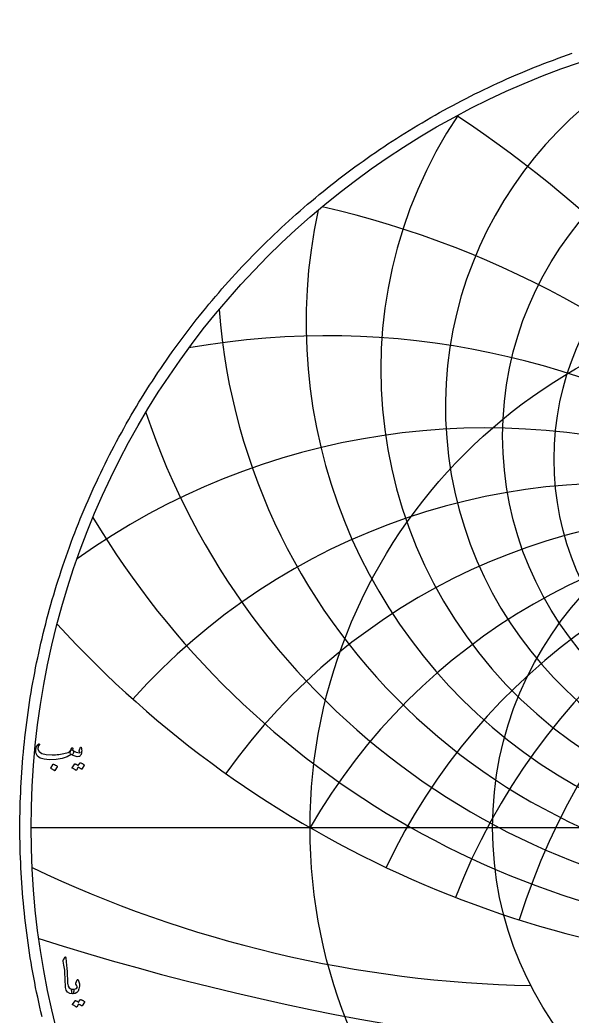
# Model space of a CAD drawing. Header units: millimetres. Extents: x -54 to 54, y -54 to 55.
# Drawn here: x -53.8 to -17.5, y -12.4 to 53.1 of the extents above; entities that cross this region are included whole.
import ezdxf

# ---------------------------------------------------------------- set-up
doc = ezdxf.new("R2010")
doc.units = ezdxf.units.MM
for name, color, linetype in [('CUT_OUTER', 1, 'Continuous'), ('ENGRAVE', 7, 'Continuous'), ('ENGRAVE_FINE', 8, 'Continuous'), ('TEXT', 5, 'Continuous')]:
    doc.layers.add(name, color=color, linetype=linetype)

msp = doc.modelspace()

# ---------------------------------------------------------------- linework, layer by layer
at = {"layer": 'CUT_OUTER'}
msp.add_lwpolyline([(-52.3782, -12.439), (-52.4536, -12.1174), (-52.5269, -11.7953), (-52.5983, -11.4728), (-52.6677, -11.1498), (-52.7351, -10.8265), (-52.8006, -10.5027), (-52.864, -10.1785), (-52.9255, -9.854), (-52.985, -9.529), (-53.0424, -9.2037), (-53.0979, -8.8781), (-53.1514, -8.5521), (-53.2028, -8.2258), (-53.2523, -7.8992), (-53.2998, -7.5723), (-53.3452, -7.2452), (-53.3887, -6.9177), (-53.4301, -6.59), (-53.4696, -6.262), (-53.507, -5.9338), (-53.5424, -5.6054), (-53.5758, -5.2768), (-53.6071, -4.9479), (-53.6365, -4.6189), (-53.6638, -4.2897), (-53.6891, -3.9603), (-53.7124, -3.6308), (-53.7337, -3.3012), (-53.7529, -2.9714), (-53.7702, -2.6416), (-53.7853, -2.3116), (-53.7985, -1.9815), (-53.8097, -1.6514), (-53.8188, -1.3212), (-53.8259, -0.9909), (-53.8309, -0.6606), (-53.834, -0.3303), (-53.835, 0), (-53.834, 0.3303), (-53.8309, 0.6606), (-53.8259, 0.9909), (-53.8188, 1.3212), (-53.8097, 1.6514), (-53.7985, 1.9815), (-53.7853, 2.3116), (-53.7702, 2.6416), (-53.7529, 2.9714), (-53.7337, 3.3012), (-53.7124, 3.6308), (-53.6891, 3.9603), (-53.6638, 4.2897), (-53.6365, 4.6189), (-53.6071, 4.9479), (-53.5758, 5.2768), (-53.5424, 5.6054), (-53.507, 5.9338), (-53.4696, 6.262), (-53.4301, 6.59), (-53.3887, 6.9177), (-53.3452, 7.2452), (-53.2998, 7.5723), (-53.2523, 7.8992), (-53.2028, 8.2258), (-53.1514, 8.5521), (-53.0979, 8.8781), (-53.0424, 9.2037), (-52.985, 9.529), (-52.9255, 9.854), (-52.864, 10.1785), (-52.8006, 10.5027), (-52.7351, 10.8265), (-52.6677, 11.1498), (-52.5983, 11.4728), (-52.5269, 11.7953), (-52.4536, 12.1174), (-52.3782, 12.439), (-52.3009, 12.7602), (-52.2216, 13.0808), (-52.1404, 13.401), (-52.0572, 13.7207), (-51.972, 14.0399), (-51.8849, 14.3585), (-51.7958, 14.6766), (-51.7048, 14.9941), (-51.6118, 15.3111), (-51.5169, 15.6275), (-51.42, 15.9433), (-51.3212, 16.2585), (-51.2205, 16.5731), (-51.1178, 16.8871), (-51.0133, 17.2004), (-50.9068, 17.5131), (-50.7984, 17.8251), (-50.688, 18.1365), (-50.5758, 18.4471), (-50.4616, 18.7571), (-50.3456, 19.0664), (-50.2277, 19.3749), (-50.1078, 19.6828), (-49.9861, 19.9899), (-49.8625, 20.2962), (-49.7371, 20.6018), (-49.6097, 20.9066), (-49.4805, 21.2106), (-49.3494, 21.5138), (-49.2165, 21.8162), (-49.0817, 22.1177), (-48.9451, 22.4185), (-48.8066, 22.7184), (-48.6663, 23.0174), (-48.5241, 23.3156), (-48.3801, 23.6129), (-48.2343, 23.9093), (-48.0867, 24.2048), (-47.9373, 24.4994), (-47.7861, 24.7931), (-47.6331, 25.0858), (-47.4782, 25.3776), (-47.3216, 25.6685), (-47.1632, 25.9584), (-47.0031, 26.2473), (-46.8411, 26.5352), (-46.6774, 26.8221), (-46.512, 27.108), (-46.3448, 27.3929), (-46.1758, 27.6767), (-46.0051, 27.9595), (-45.8327, 28.2413), (-45.6586, 28.522), (-45.4827, 28.8016), (-45.3051, 29.0801), (-45.1258, 29.3576), (-44.9448, 29.6339), (-44.7622, 29.9091), (-44.5778, 30.1832), (-44.3918, 30.4562), (-44.2041, 30.728), (-44.0147, 30.9986), (-43.8236, 31.2681), (-43.631, 31.5364), (-43.4366, 31.8035), (-43.2407, 32.0695), (-43.0431, 32.3342), (-42.8439, 32.5977), (-42.6431, 32.86), (-42.4406, 33.121), (-42.2366, 33.3808), (-42.031, 33.6393), (-41.8238, 33.8966), (-41.615, 34.1526), (-41.4047, 34.4073), (-41.1928, 34.6607), (-40.9793, 34.9128), (-40.7643, 35.1636), (-40.5478, 35.413), (-40.3298, 35.6612), (-40.1102, 35.9079), (-39.8891, 36.1534), (-39.6665, 36.3975), (-39.4424, 36.6402), (-39.2169, 36.8815), (-38.9898, 37.1214), (-38.7613, 37.36), (-38.5314, 37.5971), (-38.3, 37.8328), (-38.0671, 38.0671), (-37.8328, 38.3), (-37.5971, 38.5314), (-37.36, 38.7613), (-37.1214, 38.9898), (-36.8815, 39.2169), (-36.6402, 39.4424), (-36.3975, 39.6665), (-36.1534, 39.8891), (-35.9079, 40.1102), (-35.6612, 40.3298), (-35.413, 40.5478), (-35.1636, 40.7643), (-34.9128, 40.9793), (-34.6607, 41.1928), (-34.4073, 41.4047), (-34.1526, 41.615), (-33.8966, 41.8238), (-33.6393, 42.031), (-33.3808, 42.2366), (-33.121, 42.4406), (-32.86, 42.6431), (-32.5977, 42.8439), (-32.3342, 43.0431), (-32.0695, 43.2407), (-31.8035, 43.4366), (-31.5364, 43.631), (-31.2681, 43.8236), (-30.9986, 44.0147), (-30.728, 44.2041), (-30.4562, 44.3918), (-30.1832, 44.5778), (-29.9091, 44.7622), (-29.6339, 44.9448), (-29.3576, 45.1258), (-29.0801, 45.3051), (-28.8016, 45.4827), (-28.522, 45.6586), (-28.2413, 45.8327), (-27.9595, 46.0051), (-27.6767, 46.1758), (-27.3929, 46.3448), (-27.108, 46.512), (-26.8221, 46.6774), (-26.5352, 46.8411), (-26.2473, 47.0031), (-25.9584, 47.1632), (-25.6685, 47.3216), (-25.3776, 47.4782), (-25.0858, 47.6331), (-24.7931, 47.7861), (-24.4994, 47.9373), (-24.2048, 48.0867), (-23.9093, 48.2343), (-23.6129, 48.3801), (-23.3156, 48.5241), (-23.0174, 48.6663), (-22.7184, 48.8066), (-22.4185, 48.9451), (-22.1177, 49.0817), (-21.8162, 49.2165), (-21.5138, 49.3494), (-21.2106, 49.4805), (-20.9066, 49.6097), (-20.6018, 49.7371), (-20.2962, 49.8625), (-19.9899, 49.9861), (-19.6828, 50.1078), (-19.3749, 50.2277), (-19.0664, 50.3456), (-18.7571, 50.4616), (-18.4471, 50.5758), (-18.1365, 50.688), (-17.8251, 50.7984), (-17.5131, 50.9068)], dxfattribs=at)
at = {"layer": 'ENGRAVE'}
msp.add_lwpolyline([(-53.1, 0), (53.1, 0)], dxfattribs=at)
for centre, radius in [((0, 0), 53.1), ((0, 25.7473), 22.094), ((0, 24.2143), 18.7091), ((0, 0), 34.7587), ((0, 0), 22.7527)]:
    msp.add_circle(centre, radius, dxfattribs=at)
for centre, radius, start, end in [((0, 27.6727), 25.851, 104.436571, 75.563429), ((0, 30.1019), 30.1019, 146.229962, 33.770038), ((0, 33.1981), 35.0197, 167.806282, 12.193718), ((0, 37.208), 40.8613, 184.422486, 355.577514), ((0, 42.5221), 48.0274, 198.487195, 341.512805), ((0, 49.794), 57.1822, 210.960954, 329.039046), ((0, -20.0679), 40.1359, 30, 150), ((0, -20.0679), 40.1359, 30, 150), ((0, 60.2038), 69.5174, 222.338487, 317.661513), ((-18.6363, 69.5518), 79.9558, 244.518396, 268.848651)]:
    msp.add_arc(centre, radius, start, end, dxfattribs=at)
at = {"layer": 'ENGRAVE_FINE'}
for centre, radius, start, end in [((-69.5174, -20.0679), 80.2718, 8.213211, 56.402398), ((-69.5174, -20.0679), 80.2718, 8.213211, 56.402398), ((-47.8321, -20.0679), 62.4404, 11.140372, 77.171494), ((-47.8321, -20.0679), 62.4404, 11.140372, 77.171494), ((-33.678, -20.0679), 52.3937, 14.244026, 99.935714), ((-33.678, -20.0679), 52.3937, 14.244026, 99.935714), ((-23.1725, -20.0679), 46.3449, 17.587954, 125.482575), ((-23.1725, -20.0679), 46.3449, 17.587954, 125.482575), ((23.1725, -20.0679), 46.3449, 54.517425, 162.412046), ((23.1725, -20.0679), 46.3449, 54.517425, 162.412046), ((-14.6083, -20.0679), 42.7117, 21.252599, 138.119191), ((-14.6083, -20.0679), 42.7117, 21.252599, 138.119191), ((14.6083, -20.0679), 42.7117, 41.880809, 158.747401), ((14.6083, -20.0679), 42.7117, 41.880809, 158.747401), ((-7.077, -20.0679), 40.755, 25.342886, 144.580376), ((-7.077, -20.0679), 40.755, 25.342886, 144.580376), ((7.077, -20.0679), 40.755, 35.419624, 154.657114), ((7.077, -20.0679), 40.755, 35.419624, 154.657114), ((0, 157.6157), 173.0912, 252.309853, 287.690147)]:
    msp.add_arc(centre, radius, start, end, dxfattribs=at)
at = {"layer": 'TEXT'}
for points in [[(-50.3765, 5.0931), (-50.3733, 5.0914), (-50.3703, 5.0897), (-50.3674, 5.0881), (-50.3648, 5.0864), (-50.3622, 5.0845), (-50.3594, 5.0822), (-50.3563, 5.0795), (-50.3531, 5.0763), (-50.3261, 5.0445), (-50.3154, 4.9993), (-50.3211, 4.9407), (-50.343, 4.8687), (-50.3633, 4.8249), (-50.3841, 4.7975), (-50.4052, 4.7864), (-50.4268, 4.7916), (-50.4377, 4.7968), (-50.4469, 4.7991), (-50.4544, 4.7985), (-50.4603, 4.795), (-50.735, 4.6446), (-51.0632, 4.5387), (-51.4451, 4.4772), (-51.8805, 4.46), (-52.2327, 4.4901), (-52.4986, 4.5705), (-52.6782, 4.7012), (-52.7716, 4.8821), (-52.786, 4.9675), (-52.7891, 5.0529), (-52.781, 5.1383), (-52.7615, 5.2237), (-52.7349, 5.2993), (-52.7021, 5.3686), (-52.6629, 5.4316), (-52.6175, 5.4883), (-52.6089, 5.4955), (-52.5999, 5.5001), (-52.5905, 5.5022), (-52.5806, 5.5017), (-52.5714, 5.4978), (-52.5639, 5.4925), (-52.558, 5.486), (-52.5538, 5.4783), (-52.5519, 5.4708), (-52.553, 5.4615), (-52.557, 5.4507), (-52.5639, 5.4381), (-52.6124, 5.3669), (-52.6443, 5.2974), (-52.6593, 5.2296), (-52.6577, 5.1634), (-52.5781, 4.9976), (-52.393, 4.8787), (-52.1025, 4.8067), (-51.7064, 4.7816), (-51.5976, 4.7832), (-51.489, 4.7883), (-51.3807, 4.7966), (-51.2726, 4.8084), (-51.1653, 4.8234), (-51.0595, 4.8419), (-50.9551, 4.8636), (-50.8522, 4.8888), (-50.7523, 4.9172), (-50.6705, 4.9457), (-50.6066, 4.9742), (-50.5608, 5.0026), (-50.5431, 5.0177), (-50.5269, 5.0361), (-50.5121, 5.0579), (-50.4988, 5.083), (-50.4863, 5.1111), (-50.4741, 5.1417), (-50.4621, 5.1747), (-50.4502, 5.2103), (-50.4456, 5.2212), (-50.4385, 5.2304), (-50.4289, 5.238), (-50.4167, 5.2438), (-50.4038, 5.247), (-50.3916, 5.2463), (-50.3803, 5.2419), (-50.3698, 5.2338), (-50.3615, 5.2225), (-50.3564, 5.2086), (-50.3548, 5.1923), (-50.3564, 5.1735)], [(-50.477, 4.8251), (-50.5135, 4.8597), (-50.5323, 4.903), (-50.5336, 4.9551), (-50.5172, 5.016), (-50.4818, 5.0707), (-50.4494, 5.104), (-50.4199, 5.1159), (-50.3933, 5.1065), (-50.2677, 5.0234), (-50.1421, 4.965), (-50.0164, 4.9312), (-49.8908, 4.9222), (-49.8864, 4.9231), (-49.8833, 4.9256), (-49.8814, 4.9298), (-49.8808, 4.9356), (-49.8839, 4.9467), (-49.8933, 4.9633), (-49.909, 4.9853), (-49.931, 5.0127), (-49.9352, 5.0211), (-49.9377, 5.0294), (-49.9386, 5.0378), (-49.9377, 5.0462), (-49.8573, 5.2773), (-49.8536, 5.2861), (-49.849, 5.2924), (-49.8435, 5.2962), (-49.8372, 5.2974), (-49.831, 5.2964), (-49.8255, 5.2932), (-49.8209, 5.288), (-49.8171, 5.2807), (-49.792, 5.2055), (-49.7769, 5.1308), (-49.7719, 5.0564), (-49.7769, 4.9825), (-49.7933, 4.8906), (-49.8155, 4.8159), (-49.8435, 4.7583), (-49.8774, 4.7179), (-49.9032, 4.6957), (-49.9268, 4.6794), (-49.9484, 4.6689), (-49.9679, 4.6643), (-50.0801, 4.6618), (-50.2024, 4.6878), (-50.3347, 4.7422), (-50.477, 4.8251)], [(-51.6461, 4.1619), (-51.6419, 4.1661), (-51.636, 4.1686), (-51.6285, 4.1694), (-51.6193, 4.1686), (-51.5542, 4.1422), (-51.4928, 4.11), (-51.4352, 4.0718), (-51.3814, 4.0279), (-51.3762, 4.0212), (-51.3739, 4.0145), (-51.3745, 4.0078), (-51.3781, 4.0011), (-51.5355, 3.7465), (-51.5414, 3.7404), (-51.5489, 3.739), (-51.5581, 3.7421), (-51.569, 3.7499), (-51.5784, 3.7566), (-51.5933, 3.7666), (-51.6136, 3.78), (-51.6394, 3.7968), (-51.671, 3.8169), (-51.7089, 3.8403), (-51.753, 3.8671), (-51.8035, 3.8972), (-51.8102, 3.9023), (-51.8135, 3.9073), (-51.8135, 3.9123), (-51.8102, 3.9173)], [(-49.8808, 4.2557), (-49.8766, 4.2598), (-49.8707, 4.2624), (-49.8632, 4.2632), (-49.854, 4.2624), (-49.821, 4.25), (-49.7891, 4.2364), (-49.7582, 4.2215), (-49.7284, 4.2054), (-49.6994, 4.1878), (-49.671, 4.1686), (-49.6433, 4.1476), (-49.6162, 4.125), (-49.6109, 4.1181), (-49.6086, 4.1108), (-49.6093, 4.103), (-49.6128, 4.0949), (-49.7736, 3.8403), (-49.778, 3.837), (-49.7845, 3.837), (-49.7931, 3.8403), (-49.8037, 3.847), (-49.8111, 3.8532), (-49.823, 3.8617), (-49.8395, 3.8724), (-49.8607, 3.8855), (-49.8866, 3.9011), (-49.9176, 3.9194), (-49.9536, 3.9405), (-49.9947, 3.9642), (-50.122, 3.7666), (-50.1278, 3.7605), (-50.1354, 3.7591), (-50.1446, 3.7622), (-50.1555, 3.77), (-50.1649, 3.7767), (-50.1797, 3.7867), (-50.2001, 3.8001), (-50.2258, 3.8169), (-50.2574, 3.837), (-50.2953, 3.8604), (-50.3395, 3.8872), (-50.3899, 3.9173), (-50.3952, 3.9224), (-50.3975, 3.9274), (-50.3968, 3.9324), (-50.3933, 3.9374), (-50.2292, 4.182), (-50.225, 4.1862), (-50.2191, 4.1887), (-50.2116, 4.1895), (-50.2024, 4.1887), (-50.1743, 4.1796), (-50.1471, 4.169), (-50.1207, 4.157), (-50.0952, 4.1434), (-50.0705, 4.1287), (-50.0466, 4.1129), (-50.0236, 4.096), (-50.0014, 4.0781)], [(-50.8679, -8.5173), (-50.8614, -8.5072), (-50.8553, -8.5005), (-50.8497, -8.4972), (-50.8444, -8.4972), (-50.8365, -8.5016), (-50.8294, -8.5148), (-50.8231, -8.5367), (-50.8176, -8.5675), (-50.79, -8.8177), (-50.7674, -9.049), (-50.7498, -9.2615), (-50.7372, -9.4552), (-50.7292, -9.6208), (-50.7217, -9.7692), (-50.7149, -9.9005), (-50.7088, -10.0146), (-50.7034, -10.1115), (-50.6991, -10.1913), (-50.6959, -10.2539), (-50.6937, -10.2993), (-50.664, -10.4354), (-50.5982, -10.5354), (-50.4965, -10.5995), (-50.3587, -10.6276), (-50.3204, -10.6376), (-50.2959, -10.6611), (-50.2852, -10.6979), (-50.2884, -10.7481), (-50.3041, -10.8273), (-50.321, -10.8838), (-50.3393, -10.9177), (-50.3587, -10.929), (-50.5526, -10.9035), (-50.6954, -10.8269), (-50.7871, -10.6992), (-50.8277, -10.5204), (-50.8341, -10.4348), (-50.8398, -10.3491), (-50.8449, -10.2632), (-50.8494, -10.177), (-50.8535, -10.0907), (-50.8574, -10.0041), (-50.8611, -9.9173), (-50.8645, -9.8303), (-50.8708, -9.6644), (-50.8796, -9.515), (-50.8909, -9.3822), (-50.9047, -9.2659), (-50.921, -9.1542), (-50.9399, -9.0352), (-50.9612, -8.9089), (-50.9851, -8.7752), (-50.9883, -8.7511), (-50.9876, -8.7291), (-50.9832, -8.7092), (-50.9751, -8.6914)], [(-50.1577, -10.2222), (-50.064, -10.0146), (-50.0501, -9.9917), (-50.0355, -9.9836), (-50.02, -9.9901), (-50.0037, -10.0112), (-49.9735, -10.0745), (-49.9501, -10.1406), (-49.9333, -10.2094), (-49.9233, -10.2809), (-49.9201, -10.3555), (-49.9241, -10.4337), (-49.9352, -10.5154), (-49.9534, -10.6008), (-50.0089, -10.7444), (-50.0949, -10.847), (-50.2115, -10.9085), (-50.3587, -10.929), (-50.3757, -10.9184), (-50.3931, -10.8863), (-50.4109, -10.8329), (-50.4291, -10.7582), (-50.4343, -10.7182), (-50.4333, -10.6853), (-50.4259, -10.6596), (-50.4123, -10.641), (-50.4014, -10.6338), (-50.3889, -10.6292), (-50.3746, -10.6271), (-50.3587, -10.6276), (-50.266, -10.6246), (-50.1854, -10.6058), (-50.1169, -10.571), (-50.0606, -10.5204), (-50.0581, -10.5164), (-50.0573, -10.5112), (-50.0581, -10.5047), (-50.0606, -10.4969), (-50.0738, -10.4496), (-50.0933, -10.4015), (-50.119, -10.3525), (-50.151, -10.3026), (-50.1615, -10.2838), (-50.1661, -10.2641), (-50.1649, -10.2436), (-50.1577, -10.2222)], [(-49.8596, -11.3075), (-49.8554, -11.3034), (-49.8496, -11.3008), (-49.842, -11.3), (-49.8328, -11.3008), (-49.7998, -11.3132), (-49.7679, -11.3268), (-49.737, -11.3417), (-49.7072, -11.3578), (-49.6782, -11.3754), (-49.6498, -11.3946), (-49.6221, -11.4156), (-49.595, -11.4382), (-49.5898, -11.4451), (-49.5875, -11.4524), (-49.5881, -11.4602), (-49.5916, -11.4683), (-49.7524, -11.7229), (-49.7568, -11.7263), (-49.7633, -11.7263), (-49.7719, -11.7229), (-49.7826, -11.7162), (-49.7899, -11.71), (-49.8018, -11.7015), (-49.8184, -11.6908), (-49.8395, -11.6777), (-49.8655, -11.6621), (-49.8965, -11.6438), (-49.9325, -11.6227), (-49.9735, -11.599), (-50.1008, -11.7966), (-50.1067, -11.8027), (-50.1142, -11.8041), (-50.1234, -11.801), (-50.1343, -11.7932), (-50.1437, -11.7865), (-50.1586, -11.7765), (-50.1789, -11.7631), (-50.2046, -11.7464), (-50.2362, -11.7263), (-50.2741, -11.7028), (-50.3183, -11.676), (-50.3688, -11.6459), (-50.374, -11.6408), (-50.3763, -11.6358), (-50.3757, -11.6308), (-50.3721, -11.6258), (-50.208, -11.3812), (-50.2038, -11.377), (-50.1979, -11.3745), (-50.1904, -11.3737), (-50.1812, -11.3745), (-50.1531, -11.3836), (-50.1259, -11.3942), (-50.0995, -11.4063), (-50.074, -11.4198), (-50.0493, -11.4345), (-50.0254, -11.4503), (-50.0024, -11.4672), (-49.9802, -11.4851)]]:
    msp.add_lwpolyline(points, close=True, dxfattribs=at)

doc.saveas('drawing.dxf')
